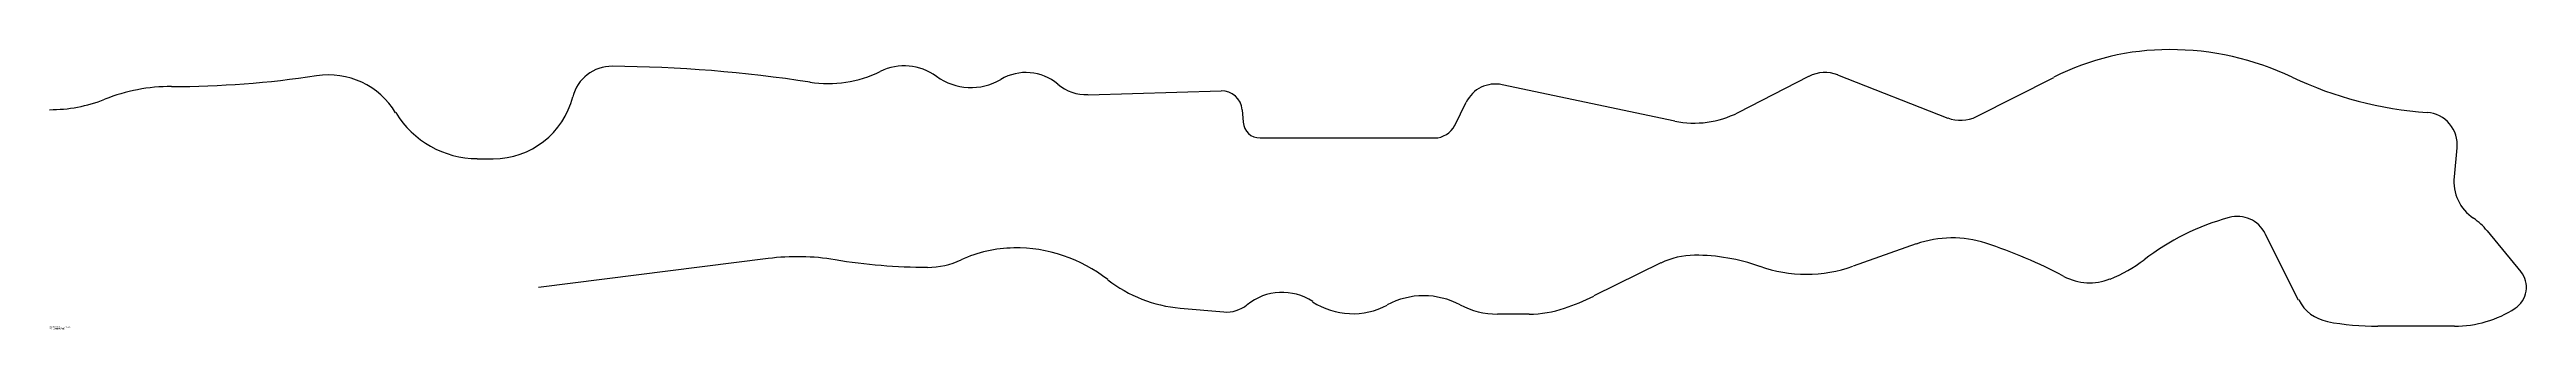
# Model space of a CAD drawing. Header units: inches. Extents: x 0 to 1187, y -105 to 29.
import ezdxf

# ---------------------------------------------------------------- set-up
doc = ezdxf.new("R2010")
doc.units = ezdxf.units.IN
doc.header["$MEASUREMENT"] = 0
doc.styles.add('SLDTEXTSTYLE0', font='TXT', dxfattribs={"width": 0.7})

msp = doc.modelspace()

# ---------------------------------------------------------------- linework, layer by layer
at = {"color": 7, "linetype": 'Continuous'}
for p, q in [((696.1, 12), (778.9, -5.4)), ((809.2, -1.4), (843.1, 16)), ((856.9, 16.7), (909.7, -4)), ((923.5, -3.3), (960.5, 15.5)), ((497.7, 7.2), (561.4, 9.1)), ((571.5, 0), (572, -6)), ((673.4, -7.5), (678.9, 3.6)), ((205, -23.5), (212.6, -23.5)), ((580.1, -13.5), (663.7, -13.5)), ((1153.7, -18.3), (1152.3, -32.2)), ((1168.2, -58), (1184.3, -77.6)), ((894.6, -64.3), (864.3, -75)), ((1077.8, -91.2), (1061.8, -59.4)), ((344.4, -71.3), (234.3, -85.1)), ((772.2, -73.4), (740, -89.2)), ((541.8, -95), (562.7, -96.8)), ((709, -98), (693.9, -98)), ((1152.5, -103.7), (1115.8, -103.7))]:
    msp.add_line(p, q, dxfattribs=at)
for centre, radius, start, end in [((1015.9, -93.5), 122.3, 90, 116.9298), ((1015.9, -108.3), 137.1, 64.594, 90), ((58.5, 472.9), 461.8, 270, 278.6446), ((133.6, -21), 37.7, 31.1492, 98.6446), ((269.5, 1.5), 19.3, 89.6206, 165.8529), ((265.4, -624.8), 645.6, 81.1738, 89.6206), ((373.1, 69.3), 56.8, 261.1738, 296.0887), ((409.6, -5.2), 26.2, 53.9311, 116.0887), ((441.6, 38.7), 28.1, 233.9311, 300.4771), ((467.9, -6), 23.8, 50.0851, 120.4771), ((497, 28.8), 21.6, 230.0851, 271.7106), ((692.9, -3.3), 15.6, 78.1147, 153.7103), ((850.8, 0.9), 16.9, 68.6545, 117.0482), ((1151.5, 177.2), 178.9, 244.594, 266.1386), ((0, 72.2), 72.2, 270, 291.4742), ((58.5, -76.5), 87.6, 90, 111.4742), ((212.6, 15.8), 39.3, 270, 345.8529), ((561.7, -0.8), 9.85, 4.4315, 91.7106), ((205, 22.2), 45.6, 211.1492, 270), ((580.1, -5.4), 8.14, 184.4315, 270), ((663.7, -2.7), 10.8, 270, 333.7103), ((788.3, 39.5), 45.9, 258.1147, 297.0482), ((915.8, 11.8), 16.9, 248.6545, 296.9298), ((1138.4, -16.7), 15.4, 354.1955, 86.1386), ((1173.5, -34.3), 21.3, 174.1955, 236.058), ((1075.1, -164.7), 117.1, 105.1617, 127.5547), ((1048.4, -66.1), 15, 26.7852, 105.1617), ((1144.5, -77.4), 30.6, 39.3674, 56.058), ((358.4, -182.3), 111.9, 80.7328, 97.1684), ((462.5, -126.7), 60.5, 90.4324, 115.0819), ((462.6, -138.8), 72.7, 52.2455, 90.4324), ((788.3, -106.4), 36.7, 90.0389, 116.1535), ((788.4, -163.8), 94.1, 70.6275, 90.0389), ((911.8, -113.4), 52, 71.9704, 109.3725), ((855.8, -285.5), 233, 61.9506, 71.9704), ((420.7, 199.5), 274.9, 260.7328, 270), ((420.7, -37.4), 38.1, 270, 295.0819), ((547.7, -29), 66.3, 232.2455, 264.9105), ((841.9, -11.5), 67.3, 250.6275, 289.3725), ((977.7, -56.6), 26.3, 241.9506, 291.6687), ((962.4, -18.1), 67.8, 291.6687, 307.5547), ((1175.1, -85.1), 11.9, 302.934, 39.3674), ((564.1, -81.4), 15.5, 264.9105, 308.8896), ((590.7, -114.3), 26.8, 56.8048, 128.8896), ((624.5, -62.6), 35.1, 236.8048, 298.1854), ((658.5, -126), 36.9, 61.8146, 118.1854), ((693.9, -60), 37.9, 241.8146, 270), ((684.8, 23.1), 125.2, 289.2112, 296.1535), ((1095.1, -82.4), 19.3, 206.7852, 259.6505), ((709, -46.1), 51.8, 270, 289.2112), ((1115.8, 31.1), 134.8, 259.6505, 270), ((1152.5, -50.2), 53.5, 270, 302.934)]:
    msp.add_arc(centre, radius, start, end, dxfattribs=at)

# ---------------------------------------------------------------- texts
at = {"color": 7, "linetype": 'Continuous', "char_height": 0.522, "attachment_point": 1, "style": 'SLDTEXTSTYLE0'}
for s, insert in [('SOLIDWORKS Educational Product.', (0, -103.8)), ('For Instructional Use Only.', (0, -104.6))]:
    msp.add_mtext(s, dxfattribs=dict(at, insert=insert))

doc.saveas('drawing.dxf')
